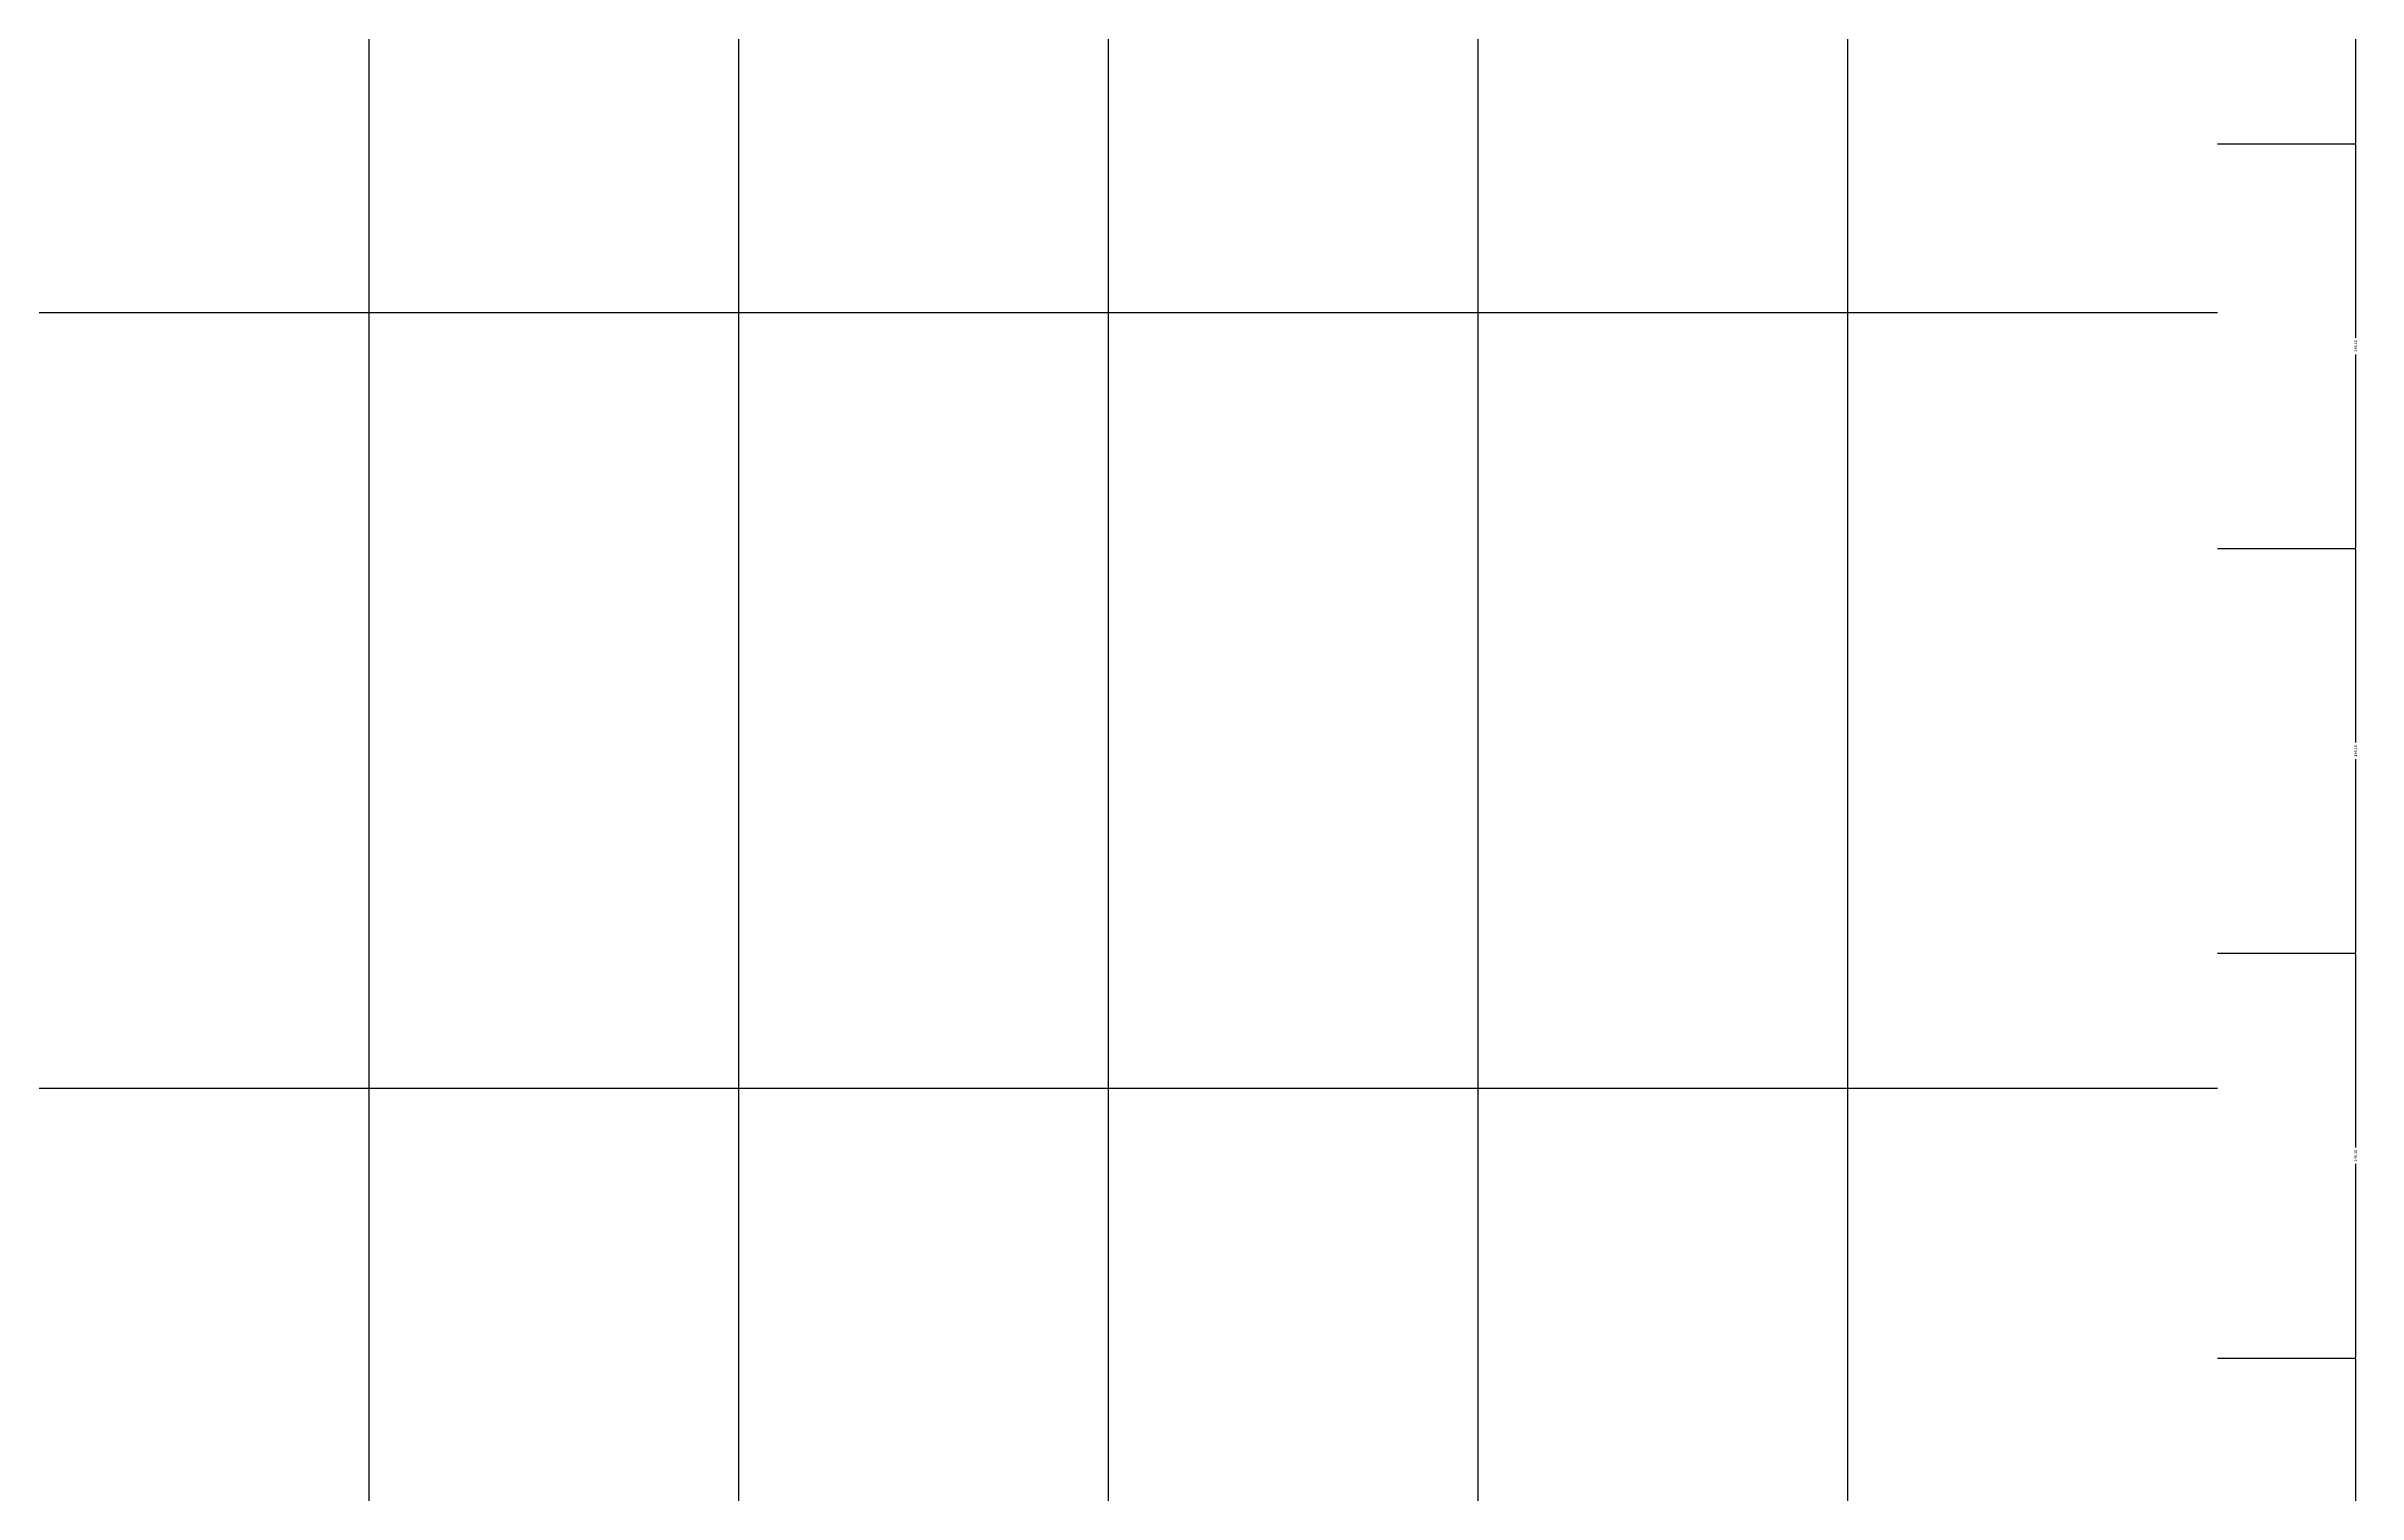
# Model space of a CAD drawing. Header units: inches. Extents: x -5298 to 11252, y 8210 to 22495.
# Drawn here: x 9996 to 10831, y 15849 to 16371 of the extents above; entities that cross this region are included whole.
import ezdxf

# ---------------------------------------------------------------- set-up
doc = ezdxf.new("R2010")
doc.units = ezdxf.units.IN
doc.header["$LTSCALE"] = 55
doc.header["$MEASUREMENT"] = 0
doc.layers.get('Defpoints').update_dxf_attribs({"color": 40})
doc.layers.add('BEAM', color=3, linetype='Continuous')
doc.layers.add('dim', color=2, linetype='Continuous')
doc.styles.get("Standard").update_dxf_attribs({"font": 'arial.ttf'})
doc.dimstyles.get("Standard").update_dxf_attribs({"dimtxt": 2.5, "dimasz": 2.5, "dimexe": 1.25, "dimexo": 0.625, "dimtad": 1, "dimtxsty": 'Standard', "dimcen": 2.5, "dimazin": 3, "dimtfac": 1, "dimtmove": 0, "dimatfit": 3})

# ---------------------------------------------------------------- blocks, each defined once
blk = doc.blocks.new('_CLOSEDFILLED')
at = {"color": 0, "linetype": 'BYBLOCK'}
blk.add_solid([(-1, 0.2), (0, 0), (-1, -0.2)], dxfattribs=at)
blk = doc.blocks.new('*D168')
at = {"color": 2}
for p, q in [((10780.33, 15897.66), (10830.33, 15897.66)), ((10830.33, 15827.59), (10830.33, 15897.41)), ((10830.33, 15751.76), (10830.33, 15821.59)), ((10780.33, 15751.51), (10830.33, 15751.51))]:
    blk.add_line(p, q, dxfattribs=at)
at = {"layer": 'Defpoints'}
for p in [(10780.33, 15897.66), (10780.33, 15751.51), (10830.33, 15751.51)]:
    blk.add_point(p, dxfattribs=at)
at = {"layer": 'dim', "color": 2, "xscale": 0.25, "yscale": 0.25}
for p, rotation in [((10830.33, 15897.66), 90), ((10830.33, 15751.51), 270)]:
    blk.add_blockref('_CLOSEDFILLED', p, dxfattribs=dict(at, rotation=rotation))
at = {"layer": 'dim', "color": 0, "insert": (10830.33, 15824.59), "char_height": 1, "attachment_point": 5, "rotation": 90}
blk.add_mtext('146,15', dxfattribs=at)
blk = doc.blocks.new('*D169')
at = {"color": 2}
for p, q in [((10780.33, 16043.81), (10830.33, 16043.81)), ((10830.33, 15973.73), (10830.33, 16043.56)), ((10830.33, 15897.91), (10830.33, 15967.73)), ((10780.33, 15897.66), (10830.33, 15897.66))]:
    blk.add_line(p, q, dxfattribs=at)
at = {"layer": 'Defpoints'}
for p in [(10780.33, 16043.81), (10780.33, 15897.66), (10830.33, 15897.66)]:
    blk.add_point(p, dxfattribs=at)
at = {"layer": 'dim', "color": 2, "xscale": 0.25, "yscale": 0.25}
for p, rotation in [((10830.33, 16043.81), 90), ((10830.33, 15897.66), 270)]:
    blk.add_blockref('_CLOSEDFILLED', p, dxfattribs=dict(at, rotation=rotation))
at = {"layer": 'dim', "color": 0, "insert": (10830.33, 15970.73), "char_height": 1, "attachment_point": 5, "rotation": 90}
blk.add_mtext('146,15', dxfattribs=at)
blk = doc.blocks.new('*D170')
at = {"color": 2}
for p, q in [((10780.33, 16189.96), (10830.33, 16189.96)), ((10830.33, 16119.88), (10830.33, 16189.71)), ((10830.33, 16044.06), (10830.33, 16113.88)), ((10780.33, 16043.81), (10830.33, 16043.81))]:
    blk.add_line(p, q, dxfattribs=at)
at = {"layer": 'Defpoints'}
for p in [(10780.33, 16189.96), (10780.33, 16043.81), (10830.33, 16043.81)]:
    blk.add_point(p, dxfattribs=at)
at = {"layer": 'dim', "color": 2, "xscale": 0.25, "yscale": 0.25}
for p, rotation in [((10830.33, 16189.96), 90), ((10830.33, 16043.81), 270)]:
    blk.add_blockref('_CLOSEDFILLED', p, dxfattribs=dict(at, rotation=rotation))
at = {"layer": 'dim', "color": 0, "insert": (10830.33, 16116.88), "char_height": 1, "attachment_point": 5, "rotation": 90}
blk.add_mtext('146,15', dxfattribs=at)
blk = doc.blocks.new('*D171')
at = {"color": 2}
for p, q in [((10780.33, 16336.1), (10830.33, 16336.1)), ((10830.33, 16266.03), (10830.33, 16335.85)), ((10830.33, 16190.21), (10830.33, 16260.03)), ((10780.33, 16189.96), (10830.33, 16189.96))]:
    blk.add_line(p, q, dxfattribs=at)
at = {"layer": 'Defpoints'}
for p in [(10780.33, 16336.1), (10780.33, 16189.96), (10830.33, 16189.96)]:
    blk.add_point(p, dxfattribs=at)
at = {"layer": 'dim', "color": 2, "xscale": 0.25, "yscale": 0.25}
for p, rotation in [((10830.33, 16336.1), 90), ((10830.33, 16189.96), 270)]:
    blk.add_blockref('_CLOSEDFILLED', p, dxfattribs=dict(at, rotation=rotation))
at = {"layer": 'dim', "color": 0, "insert": (10830.33, 16263.03), "char_height": 1, "attachment_point": 5, "rotation": 90}
blk.add_mtext('146,15', dxfattribs=at)
blk = doc.blocks.new('*D172')
at = {"color": 2}
for p, q in [((10780.33, 16482.25), (10830.33, 16482.25)), ((10830.33, 16412.18), (10830.33, 16482)), ((10830.33, 16336.35), (10830.33, 16406.18)), ((10780.33, 16336.1), (10830.33, 16336.1))]:
    blk.add_line(p, q, dxfattribs=at)
at = {"layer": 'Defpoints'}
for p in [(10780.33, 16482.25), (10780.33, 16336.1), (10830.33, 16336.1)]:
    blk.add_point(p, dxfattribs=at)
at = {"layer": 'dim', "color": 2, "xscale": 0.25, "yscale": 0.25}
for p, rotation in [((10830.33, 16482.25), 90), ((10830.33, 16336.1), 270)]:
    blk.add_blockref('_CLOSEDFILLED', p, dxfattribs=dict(at, rotation=rotation))
at = {"layer": 'dim', "color": 0, "insert": (10830.33, 16409.18), "char_height": 1, "attachment_point": 5, "rotation": 90}
blk.add_mtext('146,15', dxfattribs=at)

msp = doc.modelspace()

# ---------------------------------------------------------------- linework, layer by layer
at = {"layer": 'BEAM', "color": 5}
for p, q in [((10112.859, 11513.244), (10112.859, 18236.017)), ((10246.353, 11513.244), (10246.353, 18236.017)), ((10379.847, 11513.244), (10379.847, 18236.017)), ((10513.34, 11513.244), (10513.34, 18236.017)), ((10646.834, 11513.244), (10646.834, 18236.017)), ((7576.475, 16275.208), (10780.328, 16275.208)), ((7576.475, 15995.093), (10780.328, 15995.093))]:
    msp.add_line(p, q, dxfattribs=at)

# ---------------------------------------------------------------- dimensions: what is measured, and where the dimension line sits
at = {"layer": 'dim', "color": 2}
for base, p1, p2, picture, middle in [((10830.328, 16336.103), (10780.328, 16336.103), (10780.328, 16482.25), '*D172', (10830.328, 16409.177)), ((10830.328, 16189.956), (10780.328, 16189.956), (10780.328, 16336.103), '*D171', (10830.328, 16263.029)), ((10830.328, 16043.809), (10780.328, 16043.809), (10780.328, 16189.956), '*D170', (10830.328, 16116.882)), ((10830.328, 15897.661), (10780.328, 15897.661), (10780.328, 16043.809), '*D169', (10830.328, 15970.735)), ((10830.328, 15751.514), (10780.328, 15751.514), (10780.328, 15897.661), '*D168', (10830.328, 15824.588))]:
    dim = msp.add_linear_dim(base=base, p1=p1, p2=p2, angle=90, dimstyle='Standard', dxfattribs=at)
    dim.commit()
    dim.dimension.update_dxf_attribs({"geometry": picture, "text_midpoint": middle})

doc.saveas('drawing.dxf')
